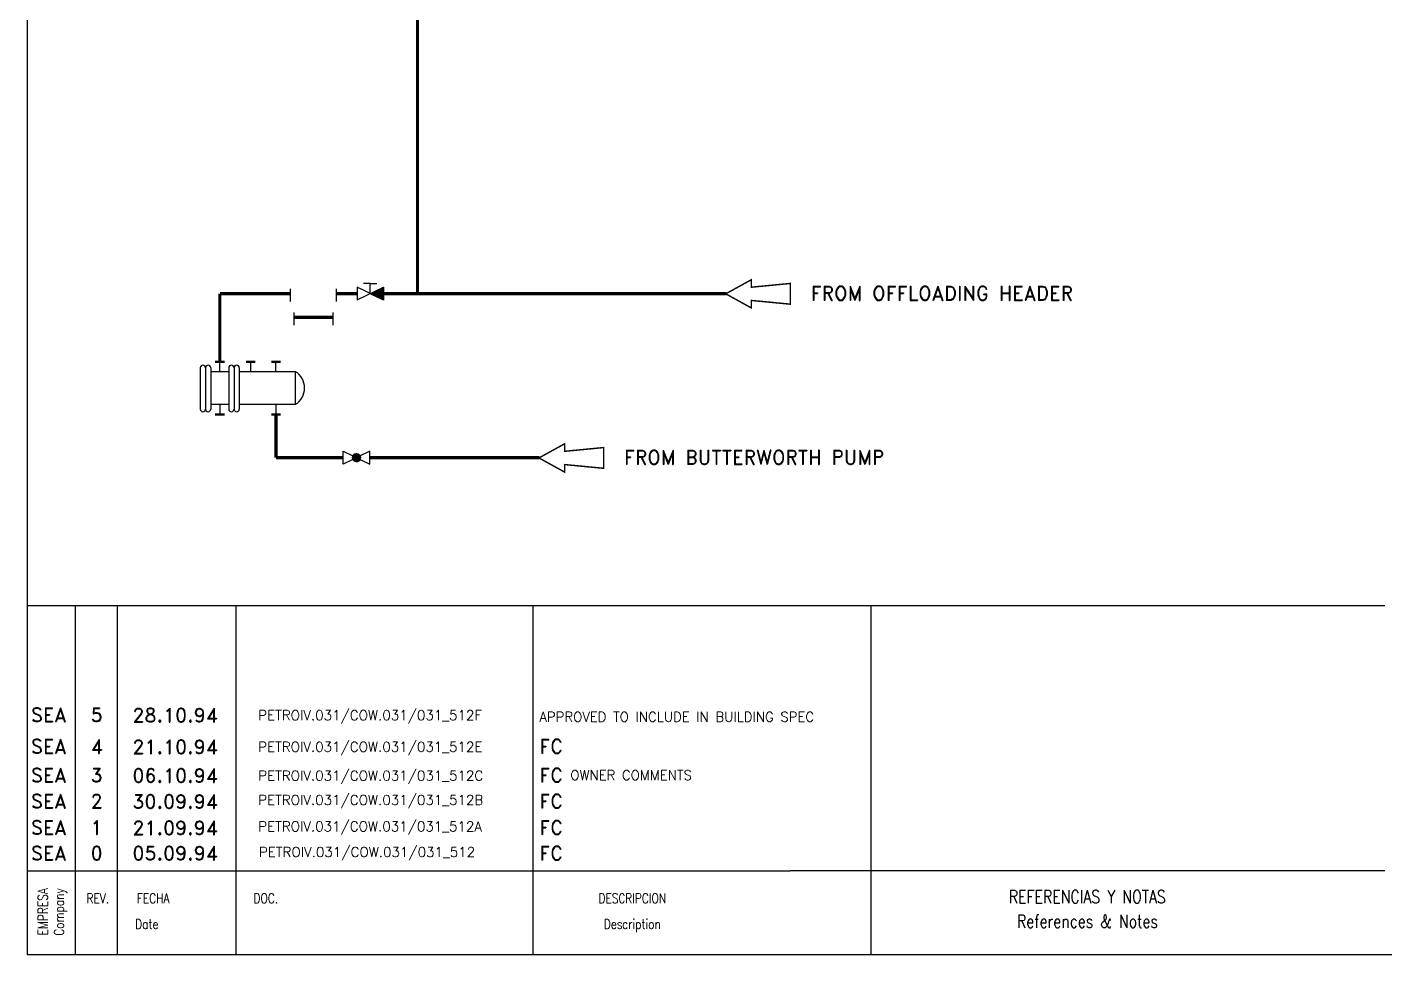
# Model space of a CAD drawing. Extents: x -22909.9 to -22897.8, y -4.7 to 4.1.
# Drawn here: x -22909.89 to -22903.48, y -4.71 to -0.33 of the extents above; entities that cross this region are included whole.
import ezdxf
from ezdxf.enums import TextEntityAlignment as Align

# ---------------------------------------------------------------- set-up
doc = ezdxf.new("R2010")
doc.units = 0
doc.header["$LTSCALE"] = 0.5
doc.header["$MEASUREMENT"] = 0
doc.layers.get('0').update_dxf_attribs({"linetype": 'CONTINUOUS'})
doc.layers.add('COW', color=2, linetype='CONTINUOUS')
doc.layers.add('FORMATO', color=7, linetype='CONTINUOUS')
doc.styles.add('ROMAND', font='romand', dxfattribs={"height": 0.0339})
doc.styles.add('SIMPLEX', font='SIMPLEX.SHX')

# ---------------------------------------------------------------- blocks, each defined once
blk = doc.blocks.new('*X28')
at = {"color": 0}
for p, q in [((-22906.3568, 2.1401), (-22906.3566, 2.1403)), ((-22906.3568, 2.1403), (-22906.3568, 2.1403)), ((-22906.3567, 2.14), (-22906.3564, 2.1403)), ((-22906.3566, 2.1398), (-22906.3561, 2.1403)), ((-22906.3566, 2.1399), (-22906.3562, 2.1403)), ((-22906.3565, 2.1395), (-22906.3557, 2.1403)), ((-22906.3565, 2.1397), (-22906.3559, 2.1403)), ((-22906.3564, 2.1394), (-22906.3555, 2.1403)), ((-22906.3563, 2.1392), (-22906.3552, 2.1403)), ((-22906.3563, 2.1393), (-22906.3553, 2.1403)), ((-22906.3562, 2.139), (-22906.3548, 2.1403)), ((-22906.3562, 2.1391), (-22906.355, 2.1403)), ((-22906.3561, 2.1387), (-22906.3545, 2.1403)), ((-22906.3561, 2.1388), (-22906.3546, 2.1403)), ((-22906.356, 2.1386), (-22906.3543, 2.1403)), ((-22906.3559, 2.1384), (-22906.3539, 2.1403)), ((-22906.3559, 2.1385), (-22906.3541, 2.1403)), ((-22906.3558, 2.1381), (-22906.3536, 2.1403)), ((-22906.3558, 2.1382), (-22906.3538, 2.1403)), ((-22906.3557, 2.1379), (-22906.3532, 2.1403)), ((-22906.3557, 2.138), (-22906.3534, 2.1403)), ((-22906.3556, 2.1378), (-22906.353, 2.1403)), ((-22906.3555, 2.1375), (-22906.3527, 2.1403)), ((-22906.3555, 2.1376), (-22906.3529, 2.1403)), ((-22906.3554, 2.1373), (-22906.3523, 2.1403)), ((-22906.3554, 2.1374), (-22906.3525, 2.1403)), ((-22906.3553, 2.137), (-22906.352, 2.1403)), ((-22906.3553, 2.1372), (-22906.3522, 2.1403)), ((-22906.3552, 2.1369), (-22906.3518, 2.1403)), ((-22906.3551, 2.1367), (-22906.3515, 2.1403)), ((-22906.3551, 2.1368), (-22906.3516, 2.1403)), ((-22906.355, 2.1364), (-22906.3511, 2.1403)), ((-22906.355, 2.1366), (-22906.3513, 2.1403)), ((-22906.3549, 2.1362), (-22906.3508, 2.1403)), ((-22906.3549, 2.1363), (-22906.3509, 2.1403)), ((-22906.3548, 2.1361), (-22906.3506, 2.1403)), ((-22906.3547, 2.1359), (-22906.3502, 2.1403)), ((-22906.3547, 2.136), (-22906.3504, 2.1403)), ((-22906.3546, 2.1356), (-22906.3499, 2.1403)), ((-22906.3546, 2.1357), (-22906.35, 2.1403)), ((-22906.3545, 2.1355), (-22906.3497, 2.1403)), ((-22906.3544, 2.1353), (-22906.3493, 2.1403)), ((-22906.3544, 2.1354), (-22906.3495, 2.1403)), ((-22906.3543, 2.135), (-22906.349, 2.1403)), ((-22906.3543, 2.1351), (-22906.3492, 2.1403)), ((-22906.3542, 2.1348), (-22906.3486, 2.1403)), ((-22906.3542, 2.1349), (-22906.3488, 2.1403)), ((-22906.3541, 2.1347), (-22906.3485, 2.1403)), ((-22906.354, 2.1344), (-22906.3481, 2.1403)), ((-22906.354, 2.1345), (-22906.3483, 2.1403)), ((-22906.3539, 2.1342), (-22906.3477, 2.1403)), ((-22906.3539, 2.1343), (-22906.3479, 2.1403)), ((-22906.3538, 2.1339), (-22906.3474, 2.1403)), ((-22906.3538, 2.1341), (-22906.3476, 2.1403)), ((-22906.3537, 2.1338), (-22906.3472, 2.1403)), ((-22906.3536, 2.1336), (-22906.3469, 2.1403)), ((-22906.3536, 2.1337), (-22906.347, 2.1403)), ((-22906.3535, 2.1333), (-22906.3465, 2.1403)), ((-22906.3535, 2.1335), (-22906.3467, 2.1403)), ((-22906.3534, 2.1331), (-22906.3462, 2.1403)), ((-22906.3534, 2.1332), (-22906.3463, 2.1403)), ((-22906.3533, 2.133), (-22906.346, 2.1403)), ((-22906.3532, 2.1328), (-22906.3456, 2.1403)), ((-22906.3532, 2.1329), (-22906.3458, 2.1403)), ((-22906.3531, 2.1325), (-22906.3453, 2.1403)), ((-22906.3531, 2.1326), (-22906.3454, 2.1403)), ((-22906.353, 2.1323), (-22906.3449, 2.1403)), ((-22906.353, 2.1324), (-22906.3451, 2.1403)), ((-22906.3529, 2.1322), (-22906.3447, 2.1403)), ((-22906.3528, 2.1319), (-22906.3444, 2.1403)), ((-22906.3528, 2.132), (-22906.3446, 2.1403)), ((-22906.3527, 2.1317), (-22906.344, 2.1403)), ((-22906.3527, 2.1318), (-22906.3442, 2.1403)), ((-22906.3526, 2.1316), (-22906.3439, 2.1403)), ((-22906.3525, 2.1313), (-22906.3435, 2.1403)), ((-22906.3525, 2.1314), (-22906.3437, 2.1403)), ((-22906.3524, 2.1311), (-22906.3431, 2.1403)), ((-22906.3524, 2.1312), (-22906.3433, 2.1403)), ((-22906.3523, 2.1308), (-22906.3428, 2.1403)), ((-22906.3523, 2.131), (-22906.343, 2.1403)), ((-22906.3522, 2.1307), (-22906.3426, 2.1403)), ((-22906.3521, 2.1305), (-22906.3423, 2.1403)), ((-22906.3521, 2.1306), (-22906.3424, 2.1403)), ((-22906.352, 2.1302), (-22906.3419, 2.1403)), ((-22906.352, 2.1304), (-22906.3421, 2.1403)), ((-22906.3519, 2.13), (-22906.3416, 2.1403)), ((-22906.3519, 2.1301), (-22906.3417, 2.1403)), ((-22906.3518, 2.1299), (-22906.3414, 2.1403)), ((-22906.3517, 2.1297), (-22906.341, 2.1403)), ((-22906.3517, 2.1298), (-22906.3412, 2.1403)), ((-22906.3516, 2.1294), (-22906.3407, 2.1403)), ((-22906.3516, 2.1295), (-22906.3409, 2.1403)), ((-22906.3515, 2.1292), (-22906.3403, 2.1403)), ((-22906.3515, 2.1293), (-22906.3405, 2.1403)), ((-22906.3514, 2.1291), (-22906.3401, 2.1403)), ((-22906.3513, 2.1288), (-22906.3398, 2.1403)), ((-22906.3513, 2.1289), (-22906.34, 2.1403)), ((-22906.3512, 2.1286), (-22906.3394, 2.1403)), ((-22906.3512, 2.1287), (-22906.3396, 2.1403)), ((-22906.3511, 2.1283), (-22906.3391, 2.1403)), ((-22906.3511, 2.1285), (-22906.3393, 2.1403)), ((-22906.351, 2.1282), (-22906.3389, 2.1403)), ((-22906.3509, 2.128), (-22906.3386, 2.1403)), ((-22906.3509, 2.1281), (-22906.3387, 2.1403)), ((-22906.3508, 2.1277), (-22906.3382, 2.1403)), ((-22906.3508, 2.1279), (-22906.3384, 2.1403)), ((-22906.3507, 2.1276), (-22906.338, 2.1403)), ((-22906.3506, 2.1274), (-22906.3377, 2.1403)), ((-22906.3506, 2.1275), (-22906.3378, 2.1403)), ((-22906.3505, 2.1271), (-22906.3373, 2.1403)), ((-22906.3505, 2.1273), (-22906.3375, 2.1403)), ((-22906.3504, 2.1269), (-22906.337, 2.1403)), ((-22906.3504, 2.127), (-22906.3371, 2.1403)), ((-22906.3503, 2.1268), (-22906.3368, 2.1403)), ((-22906.3502, 2.1266), (-22906.3364, 2.1403)), ((-22906.3502, 2.1267), (-22906.3366, 2.1403)), ((-22906.3501, 2.1263), (-22906.3361, 2.1403)), ((-22906.3501, 2.1264), (-22906.3363, 2.1403)), ((-22906.35, 2.1261), (-22906.3357, 2.1403)), ((-22906.35, 2.1262), (-22906.3359, 2.1403)), ((-22906.3499, 2.126), (-22906.3355, 2.1403)), ((-22906.3498, 2.1257), (-22906.3352, 2.1403)), ((-22906.3498, 2.1258), (-22906.3354, 2.1403)), ((-22906.3497, 2.1255), (-22906.3348, 2.1403)), ((-22906.3497, 2.1256), (-22906.335, 2.1403)), ((-22906.3496, 2.1252), (-22906.3345, 2.1403)), ((-22906.3496, 2.1254), (-22906.3347, 2.1403)), ((-22906.3495, 2.1251), (-22906.3343, 2.1403)), ((-22906.3494, 2.1249), (-22906.334, 2.1403)), ((-22906.3494, 2.125), (-22906.3341, 2.1403)), ((-22906.3493, 2.1246), (-22906.3336, 2.1403)), ((-22906.3493, 2.1248), (-22906.3338, 2.1403)), ((-22906.3492, 2.1244), (-22906.3332, 2.1403)), ((-22906.3492, 2.1245), (-22906.3334, 2.1403)), ((-22906.3491, 2.1243), (-22906.3331, 2.1403)), ((-22906.349, 2.124), (-22906.3327, 2.1403)), ((-22906.349, 2.1242), (-22906.3329, 2.1403)), ((-22906.3489, 2.1238), (-22906.3324, 2.1403)), ((-22906.3489, 2.1239), (-22906.3325, 2.1403)), ((-22906.3488, 2.1236), (-22906.332, 2.1403)), ((-22906.3488, 2.1237), (-22906.3322, 2.1403)), ((-22906.3487, 2.1235), (-22906.3318, 2.1403)), ((-22906.3486, 2.1232), (-22906.3315, 2.1403)), ((-22906.3486, 2.1233), (-22906.3317, 2.1403)), ((-22906.3485, 2.123), (-22906.3311, 2.1403)), ((-22906.3485, 2.1231), (-22906.3313, 2.1403)), ((-22906.3484, 2.1229), (-22906.331, 2.1403)), ((-22906.3483, 2.1226), (-22906.3306, 2.1403)), ((-22906.3483, 2.1227), (-22906.3308, 2.1403)), ((-22906.3482, 2.1224), (-22906.3302, 2.1403)), ((-22906.3482, 2.1225), (-22906.3304, 2.1403)), ((-22906.3481, 2.1221), (-22906.3299, 2.1403)), ((-22906.3481, 2.1223), (-22906.3301, 2.1403)), ((-22906.348, 2.122), (-22906.3297, 2.1403)), ((-22906.3479, 2.1218), (-22906.3294, 2.1403)), ((-22906.3479, 2.1219), (-22906.3295, 2.1403)), ((-22906.3478, 2.1215), (-22906.329, 2.1403)), ((-22906.3478, 2.1217), (-22906.3292, 2.1403)), ((-22906.3477, 2.1213), (-22906.3287, 2.1403)), ((-22906.3477, 2.1214), (-22906.3288, 2.1403)), ((-22906.3476, 2.1212), (-22906.3285, 2.1403)), ((-22906.3475, 2.1209), (-22906.3281, 2.1403)), ((-22906.3475, 2.1211), (-22906.3283, 2.1403)), ((-22906.3474, 2.1207), (-22906.3278, 2.1403)), ((-22906.3474, 2.1208), (-22906.3279, 2.1403)), ((-22906.3473, 2.1205), (-22906.3274, 2.1403)), ((-22906.3473, 2.1206), (-22906.3276, 2.1403)), ((-22906.3472, 2.1204), (-22906.3272, 2.1403)), ((-22906.3471, 2.1201), (-22906.3269, 2.1403)), ((-22906.3471, 2.1202), (-22906.3271, 2.1403)), ((-22906.347, 2.1199), (-22906.3265, 2.1403)), ((-22906.347, 2.12), (-22906.3267, 2.1403)), ((-22906.3469, 2.1196), (-22906.3262, 2.1403)), ((-22906.3469, 2.1198), (-22906.3264, 2.1403)), ((-22906.3468, 2.1195), (-22906.326, 2.1403)), ((-22906.3467, 2.1193), (-22906.3256, 2.1403)), ((-22906.3467, 2.1194), (-22906.3258, 2.1403)), ((-22906.3466, 2.119), (-22906.3253, 2.1403)), ((-22906.3466, 2.1192), (-22906.3255, 2.1403)), ((-22906.3465, 2.1189), (-22906.3251, 2.1403)), ((-22906.3464, 2.1187), (-22906.3248, 2.1403)), ((-22906.3464, 2.1188), (-22906.3249, 2.1403)), ((-22906.3463, 2.1184), (-22906.3244, 2.1403)), ((-22906.3463, 2.1186), (-22906.3246, 2.1403)), ((-22906.3462, 2.1182), (-22906.3241, 2.1403)), ((-22906.3462, 2.1183), (-22906.3242, 2.1403)), ((-22906.3461, 2.1181), (-22906.3239, 2.1403)), ((-22906.346, 2.1178), (-22906.3235, 2.1403)), ((-22906.346, 2.118), (-22906.3237, 2.1403)), ((-22906.3459, 2.1176), (-22906.3232, 2.1403)), ((-22906.3459, 2.1177), (-22906.3233, 2.1403)), ((-22906.3458, 2.1174), (-22906.3228, 2.1403)), ((-22906.3458, 2.1175), (-22906.323, 2.1403)), ((-22906.3457, 2.1173), (-22906.3226, 2.1403)), ((-22906.3456, 2.117), (-22906.3223, 2.1403)), ((-22906.3456, 2.1171), (-22906.3225, 2.1403)), ((-22906.3455, 2.1168), (-22906.3219, 2.1403)), ((-22906.3455, 2.1169), (-22906.3221, 2.1403)), ((-22906.3454, 2.1165), (-22906.3216, 2.1403)), ((-22906.3454, 2.1167), (-22906.3218, 2.1403)), ((-22906.3453, 2.1164), (-22906.3214, 2.1403)), ((-22906.3452, 2.1162), (-22906.3211, 2.1403)), ((-22906.3452, 2.1163), (-22906.3212, 2.1403)), ((-22906.3451, 2.1159), (-22906.3207, 2.1403)), ((-22906.3451, 2.1161), (-22906.3209, 2.1403)), ((-22906.345, 2.1157), (-22906.3203, 2.1403)), ((-22906.345, 2.1158), (-22906.3205, 2.1403)), ((-22906.3449, 2.1156), (-22906.3202, 2.1403)), ((-22906.3448, 2.1153), (-22906.3198, 2.1403)), ((-22906.3448, 2.1155), (-22906.32, 2.1403)), ((-22906.3447, 2.1151), (-22906.3195, 2.1403)), ((-22906.3447, 2.1152), (-22906.3196, 2.1403)), ((-22906.3446, 2.115), (-22906.3193, 2.1403)), ((-22906.3445, 2.1147), (-22906.3189, 2.1403)), ((-22906.3445, 2.1149), (-22906.3191, 2.1403)), ((-22906.3444, 2.1145), (-22906.3186, 2.1403)), ((-22906.3444, 2.1146), (-22906.3188, 2.1403)), ((-22906.3443, 2.1143), (-22906.3182, 2.1403)), ((-22906.3443, 2.1144), (-22906.3184, 2.1403)), ((-22906.3442, 2.1142), (-22906.318, 2.1403)), ((-22906.3441, 2.1139), (-22906.3177, 2.1403)), ((-22906.3441, 2.114), (-22906.3179, 2.1403)), ((-22906.344, 2.1137), (-22906.3173, 2.1403)), ((-22906.344, 2.1138), (-22906.3175, 2.1403)), ((-22906.3439, 2.1134), (-22906.317, 2.1403)), ((-22906.3439, 2.1136), (-22906.3172, 2.1403)), ((-22906.3438, 2.1133), (-22906.3168, 2.1403)), ((-22906.3437, 2.1131), (-22906.3165, 2.1403)), ((-22906.3437, 2.1132), (-22906.3166, 2.1403)), ((-22906.3436, 2.1128), (-22906.3161, 2.1403)), ((-22906.3436, 2.113), (-22906.3163, 2.1403)), ((-22906.3435, 2.1126), (-22906.3157, 2.1403)), ((-22906.3435, 2.1127), (-22906.3159, 2.1403)), ((-22906.3434, 2.1125), (-22906.3156, 2.1403)), ((-22906.3433, 2.1122), (-22906.3152, 2.1403)), ((-22906.3433, 2.1124), (-22906.3154, 2.1403)), ((-22906.3432, 2.112), (-22906.3149, 2.1403)), ((-22906.3432, 2.1121), (-22906.315, 2.1403)), ((-22906.3431, 2.1118), (-22906.3145, 2.1403)), ((-22906.3431, 2.1119), (-22906.3147, 2.1403)), ((-22906.343, 2.1116), (-22906.3143, 2.1403)), ((-22906.3429, 2.1114), (-22906.314, 2.1403)), ((-22906.3429, 2.1115), (-22906.3142, 2.1403)), ((-22906.3428, 2.1112), (-22906.3136, 2.1403)), ((-22906.3428, 2.1113), (-22906.3138, 2.1403)), ((-22906.3427, 2.1111), (-22906.3135, 2.1403)), ((-22906.3426, 2.1108), (-22906.3131, 2.1403)), ((-22906.3426, 2.1109), (-22906.3133, 2.1403)), ((-22906.3425, 2.1106), (-22906.3127, 2.1403)), ((-22906.3425, 2.1107), (-22906.3129, 2.1403)), ((-22906.3424, 2.1103), (-22906.3124, 2.1403)), ((-22906.3424, 2.1105), (-22906.3126, 2.1403)), ((-22906.3423, 2.1102), (-22906.3122, 2.1403)), ((-22906.3422, 2.11), (-22906.3119, 2.1403)), ((-22906.3422, 2.1101), (-22906.312, 2.1403)), ((-22906.3421, 2.1097), (-22906.3115, 2.1403)), ((-22906.3421, 2.1099), (-22906.3117, 2.1403)), ((-22906.342, 2.1095), (-22906.3112, 2.1403)), ((-22906.342, 2.1096), (-22906.3113, 2.1403)), ((-22906.3419, 2.1094), (-22906.311, 2.1403)), ((-22906.3418, 2.1091), (-22906.3106, 2.1403)), ((-22906.3418, 2.1093), (-22906.3108, 2.1403)), ((-22906.3417, 2.1089), (-22906.3103, 2.1403)), ((-22906.3417, 2.109), (-22906.3104, 2.1403)), ((-22906.3416, 2.1087), (-22906.3099, 2.1403)), ((-22906.3416, 2.1088), (-22906.3101, 2.1403)), ((-22906.3415, 2.1085), (-22906.3097, 2.1403)), ((-22906.3414, 2.1083), (-22906.3094, 2.1403)), ((-22906.3414, 2.1084), (-22906.3096, 2.1403)), ((-22906.3413, 2.1081), (-22906.309, 2.1403)), ((-22906.3413, 2.1082), (-22906.3092, 2.1403)), ((-22906.3412, 2.1078), (-22906.3087, 2.1403)), ((-22906.3412, 2.108), (-22906.3089, 2.1403)), ((-22906.3411, 2.1077), (-22906.3085, 2.1403)), ((-22906.341, 2.1075), (-22906.3081, 2.1403)), ((-22906.341, 2.1076), (-22906.3083, 2.1403)), ((-22906.3409, 2.1072), (-22906.3078, 2.1403)), ((-22906.3409, 2.1074), (-22906.308, 2.1403)), ((-22906.3408, 2.1071), (-22906.3076, 2.1403)), ((-22906.3407, 2.1069), (-22906.3073, 2.1403)), ((-22906.3407, 2.107), (-22906.3074, 2.1403)), ((-22906.3406, 2.1066), (-22906.3069, 2.1403)), ((-22906.3406, 2.1068), (-22906.3071, 2.1403)), ((-22906.3405, 2.1064), (-22906.3066, 2.1403)), ((-22906.3405, 2.1065), (-22906.3067, 2.1403)), ((-22906.3404, 2.1063), (-22906.3064, 2.1403)), ((-22906.3403, 2.106), (-22906.306, 2.1403)), ((-22906.3403, 2.1062), (-22906.3062, 2.1403)), ((-22906.3402, 2.1058), (-22906.3057, 2.1403)), ((-22906.3402, 2.1059), (-22906.3058, 2.1403)), ((-22906.3401, 2.1056), (-22906.3053, 2.1403)), ((-22906.3401, 2.1057), (-22906.3055, 2.1403)), ((-22906.34, 2.1055), (-22906.3051, 2.1403)), ((-22906.3399, 2.1052), (-22906.3048, 2.1403)), ((-22906.3399, 2.1053), (-22906.305, 2.1403)), ((-22906.3398, 2.105), (-22906.3044, 2.1403)), ((-22906.3398, 2.1051), (-22906.3046, 2.1403)), ((-22906.3397, 2.1047), (-22906.3041, 2.1403)), ((-22906.3397, 2.1049), (-22906.3043, 2.1403)), ((-22906.3396, 2.1046), (-22906.3039, 2.1403)), ((-22906.3395, 2.1044), (-22906.3036, 2.1403)), ((-22906.3395, 2.1045), (-22906.3037, 2.1403)), ((-22906.3394, 2.1041), (-22906.3032, 2.1403)), ((-22906.3394, 2.1043), (-22906.3034, 2.1403)), ((-22906.3393, 2.1039), (-22906.3028, 2.1403)), ((-22906.3393, 2.104), (-22906.303, 2.1403)), ((-22906.3392, 2.1038), (-22906.3027, 2.1403)), ((-22906.3391, 2.1035), (-22906.3023, 2.1403)), ((-22906.3391, 2.1037), (-22906.3025, 2.1403)), ((-22906.339, 2.1033), (-22906.302, 2.1403)), ((-22906.339, 2.1034), (-22906.3021, 2.1403)), ((-22906.3389, 2.1031), (-22906.3016, 2.1403)), ((-22906.3389, 2.1032), (-22906.3018, 2.1403)), ((-22906.3388, 2.1029), (-22906.3014, 2.1403)), ((-22906.3387, 2.1027), (-22906.3011, 2.1403)), ((-22906.3387, 2.1028), (-22906.3013, 2.1403)), ((-22906.3386, 2.1025), (-22906.3007, 2.1403)), ((-22906.3386, 2.1026), (-22906.3009, 2.1403)), ((-22906.3385, 2.1024), (-22906.3005, 2.1403)), ((-22906.3384, 2.1021), (-22906.3002, 2.1403)), ((-22906.3384, 2.1022), (-22906.3004, 2.1403)), ((-22906.3383, 2.1019), (-22906.2998, 2.1403)), ((-22906.3383, 2.102), (-22906.3, 2.1403)), ((-22906.3382, 2.1016), (-22906.2995, 2.1403)), ((-22906.3382, 2.1018), (-22906.2997, 2.1403)), ((-22906.3381, 2.1015), (-22906.2993, 2.1403)), ((-22906.338, 2.1013), (-22906.299, 2.1403)), ((-22906.338, 2.1014), (-22906.2991, 2.1403)), ((-22906.3379, 2.101), (-22906.2986, 2.1403)), ((-22906.3379, 2.1012), (-22906.2988, 2.1403)), ((-22906.3378, 2.1008), (-22906.2982, 2.1403)), ((-22906.3378, 2.1009), (-22906.2984, 2.1403)), ((-22906.3377, 2.1007), (-22906.2981, 2.1403)), ((-22906.3376, 2.1004), (-22906.2977, 2.1403)), ((-22906.3376, 2.1006), (-22906.2979, 2.1403)), ((-22906.3375, 2.1002), (-22906.2974, 2.1403)), ((-22906.3375, 2.1003), (-22906.2975, 2.1403)), ((-22906.3374, 2.1), (-22906.297, 2.1403)), ((-22906.3374, 2.1001), (-22906.2972, 2.1403)), ((-22906.3373, 2.0998), (-22906.2968, 2.1403)), ((-22906.3372, 2.0997), (-22906.2967, 2.1403)), ((-22906.3371, 2.0995), (-22906.2968, 2.1398)), ((-22906.3371, 2.0994), (-22906.2969, 2.1395)), ((-22906.337, 2.0993), (-22906.2971, 2.1392)), ((-22906.337, 2.0991), (-22906.2973, 2.1388)), ((-22906.3369, 2.099), (-22906.2974, 2.1385)), ((-22906.3368, 2.0989), (-22906.2976, 2.1381)), ((-22906.3368, 2.0988), (-22906.2978, 2.1378)), ((-22906.3367, 2.0987), (-22906.2979, 2.1374)), ((-22906.3367, 2.0985), (-22906.2981, 2.1371)), ((-22906.3366, 2.0984), (-22906.2983, 2.1368)), ((-22906.3365, 2.0983), (-22906.2984, 2.1364)), ((-22906.3365, 2.0982), (-22906.2986, 2.1361)), ((-22906.3364, 2.0981), (-22906.2988, 2.1357)), ((-22906.3364, 2.0979), (-22906.2989, 2.1354)), ((-22906.3363, 2.0978), (-22906.2991, 2.1351)), ((-22906.3363, 2.0977), (-22906.2992, 2.1347)), ((-22906.3362, 2.0976), (-22906.2994, 2.1344)), ((-22906.3361, 2.0975), (-22906.2996, 2.134)), ((-22906.3361, 2.0973), (-22906.2997, 2.1337)), ((-22906.336, 2.0972), (-22906.2999, 2.1333)), ((-22906.336, 2.0971), (-22906.3001, 2.133)), ((-22906.3359, 2.097), (-22906.3002, 2.1327)), ((-22906.3359, 2.0969), (-22906.3004, 2.1323)), ((-22906.3358, 2.0967), (-22906.3006, 2.132)), ((-22906.3357, 2.0966), (-22906.3007, 2.1316)), ((-22906.3357, 2.0965), (-22906.3009, 2.1313)), ((-22906.3356, 2.0964), (-22906.3011, 2.131)), ((-22906.3356, 2.0963), (-22906.3012, 2.1306)), ((-22906.3355, 2.0962), (-22906.3014, 2.1303)), ((-22906.3355, 2.096), (-22906.3016, 2.1299)), ((-22906.3354, 2.0959), (-22906.3017, 2.1296)), ((-22906.3353, 2.0958), (-22906.3019, 2.1292)), ((-22906.3353, 2.0957), (-22906.3021, 2.1289)), ((-22906.3352, 2.0956), (-22906.3022, 2.1286)), ((-22906.3352, 2.0954), (-22906.3024, 2.1282)), ((-22906.3351, 2.0953), (-22906.3025, 2.1279)), ((-22906.3351, 2.0952), (-22906.3027, 2.1275)), ((-22906.335, 2.0951), (-22906.3029, 2.1272)), ((-22906.3349, 2.095), (-22906.303, 2.1269)), ((-22906.3349, 2.0948), (-22906.3032, 2.1265)), ((-22906.3348, 2.0947), (-22906.3034, 2.1262)), ((-22906.3348, 2.0946), (-22906.3035, 2.1258)), ((-22906.3347, 2.0945), (-22906.3037, 2.1255)), ((-22906.3346, 2.0944), (-22906.3039, 2.1251)), ((-22906.3346, 2.0942), (-22906.304, 2.1248)), ((-22906.3345, 2.0941), (-22906.3042, 2.1245)), ((-22906.3345, 2.094), (-22906.3044, 2.1241)), ((-22906.3344, 2.0939), (-22906.3045, 2.1238)), ((-22906.3344, 2.0938), (-22906.3047, 2.1234)), ((-22906.3343, 2.0936), (-22906.3049, 2.1231)), ((-22906.3342, 2.0935), (-22906.305, 2.1228)), ((-22906.3342, 2.0934), (-22906.3052, 2.1224)), ((-22906.3341, 2.0933), (-22906.3054, 2.1221)), ((-22906.3341, 2.0932), (-22906.3055, 2.1217)), ((-22906.334, 2.0931), (-22906.3057, 2.1214)), ((-22906.334, 2.0929), (-22906.3058, 2.121)), ((-22906.3339, 2.0928), (-22906.306, 2.1207)), ((-22906.3338, 2.0927), (-22906.3062, 2.1204)), ((-22906.3338, 2.0926), (-22906.3063, 2.12)), ((-22906.3337, 2.0925), (-22906.3065, 2.1197)), ((-22906.3337, 2.0923), (-22906.3067, 2.1193)), ((-22906.3336, 2.0922), (-22906.3068, 2.119)), ((-22906.3336, 2.0921), (-22906.307, 2.1187)), ((-22906.3335, 2.092), (-22906.3072, 2.1183)), ((-22906.3334, 2.0919), (-22906.3073, 2.118)), ((-22906.3334, 2.0917), (-22906.3075, 2.1176)), ((-22906.3333, 2.0916), (-22906.3077, 2.1173)), ((-22906.3333, 2.0915), (-22906.3078, 2.1169)), ((-22906.3332, 2.0914), (-22906.308, 2.1166)), ((-22906.3332, 2.0913), (-22906.3082, 2.1163)), ((-22906.3331, 2.0911), (-22906.3083, 2.1159)), ((-22906.333, 2.091), (-22906.3085, 2.1156)), ((-22906.333, 2.0909), (-22906.3087, 2.1152)), ((-22906.3329, 2.0908), (-22906.3088, 2.1149)), ((-22906.3329, 2.0907), (-22906.309, 2.1145)), ((-22906.3328, 2.0905), (-22906.3091, 2.1142)), ((-22906.3327, 2.0904), (-22906.3093, 2.1139)), ((-22906.3327, 2.0903), (-22906.3095, 2.1135)), ((-22906.3326, 2.0902), (-22906.3096, 2.1132)), ((-22906.3326, 2.0901), (-22906.3098, 2.1128)), ((-22906.3325, 2.09), (-22906.31, 2.1125)), ((-22906.3325, 2.0898), (-22906.3101, 2.1122)), ((-22906.3324, 2.0897), (-22906.3103, 2.1118)), ((-22906.3323, 2.0896), (-22906.3105, 2.1115)), ((-22906.3323, 2.0895), (-22906.3106, 2.1111)), ((-22906.3322, 2.0894), (-22906.3108, 2.1108)), ((-22906.3322, 2.0892), (-22906.311, 2.1104)), ((-22906.3321, 2.0891), (-22906.3111, 2.1101)), ((-22906.3321, 2.089), (-22906.3113, 2.1098)), ((-22906.332, 2.0889), (-22906.3115, 2.1094)), ((-22906.3319, 2.0888), (-22906.3116, 2.1091)), ((-22906.3319, 2.0886), (-22906.3118, 2.1087)), ((-22906.3318, 2.0885), (-22906.312, 2.1084)), ((-22906.3318, 2.0884), (-22906.3121, 2.1081)), ((-22906.3317, 2.0883), (-22906.3123, 2.1077)), ((-22906.3317, 2.0882), (-22906.3124, 2.1074)), ((-22906.3316, 2.088), (-22906.3126, 2.107)), ((-22906.3315, 2.0879), (-22906.3128, 2.1067)), ((-22906.3315, 2.0878), (-22906.3129, 2.1063)), ((-22906.3314, 2.0877), (-22906.3131, 2.106)), ((-22906.3314, 2.0876), (-22906.3133, 2.1057)), ((-22906.3313, 2.0874), (-22906.3134, 2.1053)), ((-22906.3313, 2.0873), (-22906.3136, 2.105)), ((-22906.3312, 2.0872), (-22906.3138, 2.1046)), ((-22906.3311, 2.0871), (-22906.3139, 2.1043)), ((-22906.3311, 2.087), (-22906.3141, 2.104)), ((-22906.331, 2.0869), (-22906.3143, 2.1036)), ((-22906.331, 2.0867), (-22906.3144, 2.1033)), ((-22906.3309, 2.0866), (-22906.3146, 2.1029)), ((-22906.3308, 2.0865), (-22906.3148, 2.1026)), ((-22906.3308, 2.0864), (-22906.3149, 2.1022)), ((-22906.3307, 2.0863), (-22906.3151, 2.1019)), ((-22906.3307, 2.0861), (-22906.3153, 2.1016)), ((-22906.3306, 2.086), (-22906.3154, 2.1012)), ((-22906.3306, 2.0859), (-22906.3156, 2.1009)), ((-22906.3305, 2.0858), (-22906.3157, 2.1005)), ((-22906.3304, 2.0857), (-22906.3159, 2.1002)), ((-22906.3304, 2.0855), (-22906.3161, 2.0999)), ((-22906.3303, 2.0854), (-22906.3162, 2.0995)), ((-22906.3303, 2.0853), (-22906.3164, 2.0992)), ((-22906.3302, 2.0852), (-22906.3166, 2.0988)), ((-22906.3302, 2.0851), (-22906.3167, 2.0985)), ((-22906.3301, 2.0849), (-22906.3169, 2.0981)), ((-22906.33, 2.0848), (-22906.3171, 2.0978)), ((-22906.33, 2.0847), (-22906.3172, 2.0975)), ((-22906.3299, 2.0846), (-22906.3174, 2.0971)), ((-22906.3299, 2.0845), (-22906.3176, 2.0968)), ((-22906.3298, 2.0843), (-22906.3177, 2.0964)), ((-22906.3298, 2.0842), (-22906.3179, 2.0961)), ((-22906.3297, 2.0841), (-22906.3181, 2.0957)), ((-22906.3296, 2.084), (-22906.3182, 2.0954)), ((-22906.3296, 2.0839), (-22906.3184, 2.0951)), ((-22906.3295, 2.0838), (-22906.3186, 2.0947)), ((-22906.3295, 2.0836), (-22906.3187, 2.0944)), ((-22906.3294, 2.0835), (-22906.3189, 2.094)), ((-22906.3294, 2.0834), (-22906.319, 2.0937)), ((-22906.3293, 2.0833), (-22906.3192, 2.0934)), ((-22906.3292, 2.0832), (-22906.3194, 2.093)), ((-22906.3292, 2.083), (-22906.3195, 2.0927)), ((-22906.3291, 2.0829), (-22906.3197, 2.0923)), ((-22906.3291, 2.0828), (-22906.3199, 2.092)), ((-22906.329, 2.0827), (-22906.32, 2.0916)), ((-22906.3289, 2.0826), (-22906.3202, 2.0913)), ((-22906.3289, 2.0824), (-22906.3204, 2.091)), ((-22906.3288, 2.0823), (-22906.3205, 2.0906)), ((-22906.3288, 2.0822), (-22906.3207, 2.0903)), ((-22906.3287, 2.0821), (-22906.3209, 2.0899)), ((-22906.3287, 2.082), (-22906.321, 2.0896)), ((-22906.3286, 2.0818), (-22906.3212, 2.0893)), ((-22906.3285, 2.0817), (-22906.3214, 2.0889)), ((-22906.3285, 2.0816), (-22906.3215, 2.0886)), ((-22906.3284, 2.0815), (-22906.3217, 2.0882)), ((-22906.3284, 2.0814), (-22906.3219, 2.0879)), ((-22906.3283, 2.0812), (-22906.322, 2.0875)), ((-22906.3283, 2.0811), (-22906.3222, 2.0872)), ((-22906.3282, 2.081), (-22906.3223, 2.0869)), ((-22906.3281, 2.0809), (-22906.3225, 2.0865)), ((-22906.3281, 2.0808), (-22906.3227, 2.0862)), ((-22906.328, 2.0807), (-22906.3228, 2.0858)), ((-22906.328, 2.0805), (-22906.323, 2.0855)), ((-22906.3279, 2.0804), (-22906.3232, 2.0852)), ((-22906.3279, 2.0803), (-22906.3233, 2.0848)), ((-22906.3278, 2.0802), (-22906.3235, 2.0845)), ((-22906.3277, 2.0801), (-22906.3237, 2.0841)), ((-22906.3277, 2.0799), (-22906.3238, 2.0838)), ((-22906.3276, 2.0798), (-22906.324, 2.0834)), ((-22906.3276, 2.0797), (-22906.3242, 2.0831)), ((-22906.3275, 2.0796), (-22906.3243, 2.0828)), ((-22906.3275, 2.0795), (-22906.3245, 2.0824)), ((-22906.3274, 2.0793), (-22906.3247, 2.0821)), ((-22906.3273, 2.0792), (-22906.3248, 2.0817)), ((-22906.3273, 2.0791), (-22906.325, 2.0814)), ((-22906.3272, 2.079), (-22906.3252, 2.0811)), ((-22906.3272, 2.0789), (-22906.3253, 2.0807)), ((-22906.3271, 2.0787), (-22906.3255, 2.0804)), ((-22906.3271, 2.0786), (-22906.3256, 2.08)), ((-22906.327, 2.0785), (-22906.3258, 2.0797)), ((-22906.3269, 2.0784), (-22906.326, 2.0793)), ((-22906.3269, 2.0783), (-22906.3261, 2.079)), ((-22906.3268, 2.0781), (-22906.3263, 2.0787)), ((-22906.3268, 2.078), (-22906.3265, 2.0783))]:
    blk.add_line(p, q, dxfattribs=at)
blk = doc.blocks.new('HEATER')
for p, q in [((3.558617, 6.455631), (5.708442, 6.455631)), ((10.844136, 6.455631), (12.993962, 6.455631)), ((16.815874, 6.455631), (18.965699, 6.455631)), ((0, 4.872876), (0, -4.872876)), ((1.241852, 4.872876), (1.241852, -4.872876)), ((1.241852, 4.872876), (1.241852, -4.872876)), ((2.483704, 4.872876), (2.483704, -4.872876)), ((2.483704, 4.041133), (6.73585, 4.041133)), ((3.558617, 6.241044), (5.708442, 6.241044)), ((4.63353, 4.092669), (4.63353, 6.241044)), ((6.73585, 4.872877), (6.73585, -4.872876)), ((7.977702, 4.872877), (7.977702, -4.872876)), ((7.977702, 4.872877), (7.977702, -4.872876)), ((9.219555, 4.872877), (9.219555, -4.872876)), ((9.219555, 4.041133), (22.468186, 4.041133)), ((10.844136, 6.241044), (12.993962, 6.241044)), ((11.919049, 4.092669), (11.919049, 6.241044)), ((16.815874, 6.241044), (18.965699, 6.241044)), ((17.890786, 4.092669), (17.890786, 6.241044)), ((22.468186, 4.041133), (22.468186, -3.802424)), ((6.73585, -3.802424), (2.483704, -3.802424)), ((3.558617, -6.002335), (5.708442, -6.002335)), ((3.558617, -6.216922), (5.708442, -6.216922)), ((4.63353, -3.853959), (4.63353, -6.002335)), ((22.468186, -3.802424), (9.219555, -3.802424)), ((16.815874, -6.002335), (18.965699, -6.002335)), ((16.815874, -6.216922), (18.965699, -6.216922)), ((17.890786, -3.853959), (17.890786, -6.002335))]:
    blk.add_line(p, q)
for centre, radius, start, end in [((0.620926, 4.872876), 0.620926, 0, 180), ((1.862778, 4.872876), 0.620926, 0, 180), ((7.356776, 4.872877), 0.620926, 0, 180), ((8.598628, 4.872877), 0.620926, 0, 180), ((20.013979, 0.119355), 4.62639, 302.037895, 57.962105), ((0.620926, -4.872876), 0.620926, 180, 0), ((1.862778, -4.872876), 0.620926, 180, 0), ((7.356776, -4.872876), 0.620926, 180, 0), ((8.598628, -4.872876), 0.620926, 180, 0)]:
    blk.add_arc(centre, radius, start, end)
blk = doc.blocks.new('*X6')
at = {"color": 0}
for p, q in [((2.61, 8.548), (2.686, 8.624)), ((2.61, 8.55), (2.684, 8.624)), ((2.61, 8.551), (2.682, 8.624)), ((2.61, 8.553), (2.681, 8.624)), ((2.61, 8.555), (2.679, 8.624)), ((2.61, 8.556), (2.677, 8.624)), ((2.61, 8.558), (2.676, 8.624)), ((2.61, 8.56), (2.674, 8.624)), ((2.61, 8.562), (2.672, 8.624)), ((2.61, 8.564), (2.67, 8.624)), ((2.61, 8.566), (2.668, 8.624)), ((2.61, 8.547), (2.687, 8.623)), ((2.61, 8.568), (2.666, 8.623)), ((2.611, 8.544), (2.69, 8.623)), ((2.611, 8.545), (2.689, 8.623)), ((2.611, 8.57), (2.664, 8.623)), ((2.611, 8.572), (2.662, 8.623)), ((2.611, 8.542), (2.692, 8.622)), ((2.612, 8.539), (2.694, 8.622)), ((2.612, 8.541), (2.693, 8.622)), ((2.612, 8.574), (2.659, 8.622)), ((2.612, 8.577), (2.657, 8.621)), ((2.613, 8.537), (2.697, 8.621)), ((2.613, 8.538), (2.696, 8.621)), ((2.613, 8.579), (2.654, 8.621)), ((2.613, 8.535), (2.698, 8.62)), ((2.614, 8.534), (2.7, 8.62)), ((2.614, 8.582), (2.652, 8.62)), ((2.614, 8.533), (2.701, 8.619)), ((2.615, 8.532), (2.702, 8.619)), ((2.615, 8.53), (2.703, 8.618)), ((2.615, 8.585), (2.649, 8.618)), ((2.616, 8.529), (2.705, 8.618)), ((2.617, 8.527), (2.707, 8.617)), ((2.617, 8.528), (2.706, 8.617)), ((2.617, 8.589), (2.645, 8.617)), ((2.618, 8.526), (2.708, 8.616)), ((2.618, 8.525), (2.709, 8.615)), ((2.619, 8.523), (2.71, 8.615)), ((2.619, 8.593), (2.641, 8.614)), ((2.62, 8.522), (2.711, 8.614)), ((2.62, 8.521), (2.712, 8.613)), ((2.621, 8.52), (2.714, 8.613)), ((2.622, 8.519), (2.715, 8.612)), ((2.623, 8.518), (2.716, 8.611)), ((2.623, 8.517), (2.717, 8.61)), ((2.624, 8.516), (2.718, 8.61)), ((2.624, 8.599), (2.635, 8.61)), ((2.625, 8.515), (2.719, 8.609)), ((2.626, 8.514), (2.72, 8.608)), ((2.627, 8.513), (2.72, 8.607)), ((2.627, 8.512), (2.721, 8.606)), ((2.628, 8.511), (2.722, 8.605)), ((2.629, 8.511), (2.723, 8.605)), ((2.63, 8.51), (2.724, 8.604)), ((2.631, 8.509), (2.725, 8.603)), ((2.632, 8.508), (2.726, 8.602)), ((2.633, 8.507), (2.727, 8.601)), ((2.634, 8.506), (2.727, 8.6)), ((2.635, 8.506), (2.728, 8.599)), ((2.636, 8.505), (2.729, 8.598)), ((2.637, 8.504), (2.73, 8.597)), ((2.638, 8.503), (2.73, 8.596)), ((2.639, 8.503), (2.731, 8.595)), ((2.64, 8.502), (2.732, 8.594)), ((2.641, 8.501), (2.733, 8.593)), ((2.642, 8.501), (2.733, 8.592)), ((2.643, 8.5), (2.734, 8.59)), ((2.644, 8.499), (2.734, 8.589)), ((2.646, 8.499), (2.735, 8.588)), ((2.647, 8.498), (2.736, 8.587)), ((2.648, 8.498), (2.736, 8.586)), ((2.649, 8.497), (2.737, 8.585)), ((2.65, 8.496), (2.737, 8.583)), ((2.652, 8.496), (2.738, 8.582)), ((2.653, 8.495), (2.738, 8.581)), ((2.654, 8.495), (2.739, 8.579)), ((2.656, 8.495), (2.739, 8.578)), ((2.657, 8.494), (2.74, 8.577)), ((2.658, 8.494), (2.74, 8.575)), ((2.66, 8.493), (2.74, 8.574)), ((2.661, 8.493), (2.741, 8.573)), ((2.663, 8.493), (2.741, 8.571)), ((2.664, 8.492), (2.741, 8.57)), ((2.666, 8.492), (2.742, 8.568)), ((2.667, 8.492), (2.742, 8.567)), ((2.669, 8.492), (2.742, 8.565)), ((2.67, 8.492), (2.742, 8.563)), ((2.672, 8.491), (2.742, 8.562)), ((2.674, 8.491), (2.742, 8.56)), ((2.675, 8.491), (2.742, 8.558)), ((2.677, 8.491), (2.742, 8.557)), ((2.679, 8.491), (2.742, 8.555)), ((2.681, 8.492), (2.742, 8.553)), ((2.683, 8.492), (2.742, 8.551)), ((2.685, 8.492), (2.742, 8.549)), ((2.687, 8.492), (2.742, 8.547)), ((2.689, 8.493), (2.741, 8.545)), ((2.691, 8.493), (2.741, 8.542)), ((2.694, 8.494), (2.74, 8.54)), ((2.696, 8.495), (2.739, 8.538)), ((2.699, 8.495), (2.738, 8.535)), ((2.702, 8.497), (2.737, 8.532)), ((2.705, 8.498), (2.736, 8.529)), ((2.709, 8.5), (2.734, 8.525)), ((2.714, 8.503), (2.731, 8.52))]:
    blk.add_line(p, q, dxfattribs=at)

msp = doc.modelspace()

# ---------------------------------------------------------------- linework, layer by layer
at = {"layer": 'COW'}
for p, q in [((-22908.2712, -1.5387), (-22908.3032, -1.5387)), ((-22908.2712, -1.5387), (-22908.2392, -1.5387)), ((-22908.2712, -1.5863), (-22908.2712, -1.5387)), ((-22908.6474, -1.6239), (-22908.6474, -1.5631)), ((-22908.4307, -1.6239), (-22908.4307, -1.5631)), ((-22908.2087, -1.6164), (-22908.3336, -1.5561)), ((-22908.3336, -1.6164), (-22908.2087, -1.5561)), ((-22908.3336, -1.5561), (-22908.3336, -1.617)), ((-22908.2087, -1.5561), (-22908.2087, -1.617)), ((-22908.631, -1.736), (-22908.631, -1.6752)), ((-22908.447, -1.736), (-22908.447, -1.6752)), ((-22908.3985, -2.3923), (-22908.3985, -2.3315)), ((-22908.3985, -2.3315), (-22908.3534, -2.3532)), ((-22908.3533, -2.3705), (-22908.3985, -2.3923)), ((-22908.3363, -2.3617), (-22908.3365, -2.3618)), ((-22908.3365, -2.3618), (-22908.336, -2.3621)), ((-22908.3362, -2.3616), (-22908.3357, -2.3618)), ((-22908.3357, -2.3618), (-22908.3359, -2.362)), ((-22908.3188, -2.3705), (-22908.2736, -2.3923)), ((-22908.2737, -2.3315), (-22908.3187, -2.3532)), ((-22908.2737, -2.3923), (-22908.2737, -2.3315))]:
    msp.add_line(p, q, dxfattribs=at)
for points, const_width in [([(-22908.0478, 1.8158), (-22908.0478, -1.5861)], 0.015), ([(-22906.2858, -1.6317), (-22906.2858, -1.5382), (-22906.4701, -1.5559), (-22906.4701, -1.5205), (-22906.5939, -1.5888)], 0.00675), ([(-22906.2858, -1.5427), (-22906.2858, -1.6362), (-22906.4701, -1.6185), (-22906.4701, -1.6539), (-22906.5939, -1.5857)], 0.00675), ([(-22908.9818, -1.9054), (-22908.9818, -1.5861)], 0.015), ([(-22908.9818, -1.5861), (-22908.6474, -1.5861)], 0.015), ([(-22908.4307, -1.5861), (-22908.3336, -1.5861)], 0.015), ([(-22908.2087, -1.5861), (-22906.5891, -1.5861)], 0.015), ([(-22908.631, -1.6982), (-22908.447, -1.6982)], 0.015), ([(-22908.7167, -2.1588), (-22908.7167, -2.3617)], 0.015), ([(-22907.1685, -2.4073), (-22907.1685, -2.3138), (-22907.3529, -2.3315), (-22907.3529, -2.2961), (-22907.4767, -2.3644)], 0.00675), ([(-22908.7167, -2.3617), (-22908.3985, -2.3617)], 0.015), ([(-22908.2737, -2.3617), (-22907.4719, -2.3617)], 0.015), ([(-22907.1685, -2.3183), (-22907.1685, -2.4118), (-22907.3529, -2.3941), (-22907.3529, -2.4295), (-22907.4767, -2.3613)], 0.00675)]:
    msp.add_lwpolyline(points, dxfattribs=dict(at, const_width=const_width))
msp.add_circle((-22908.3361, -2.3617), 0.0194, dxfattribs=at)
at = {"layer": 'FORMATO', "color": 2}
for p in [(-22909.8925, 4.0574), (-22897.8242, -4.7112)]:
    msp.add_line(p, (-22909.8925, -4.7112), dxfattribs=at)
at = {"layer": 'FORMATO', "color": 4}
for p, q in [((-22903.4764, -3.0614), (-22909.8925, -3.0614)), ((-22905.9047, -4.7112), (-22905.9047, -3.0614))]:
    msp.add_line(p, q, dxfattribs=at)
at = {"layer": 'FORMATO', "color": 1}
for p, q in [((-22909.6633, -4.7112), (-22909.6633, -3.0614)), ((-22909.4659, -4.7112), (-22909.4659, -3.0614)), ((-22908.9043, -4.7112), (-22908.9043, -3.0614)), ((-22907.5017, -4.7112), (-22907.5017, -3.0614)), ((-22909.8925, -4.314), (-22906.2873, -4.314)), ((-22903.4764, -4.314), (-22906.2873, -4.314))]:
    msp.add_line(p, q, dxfattribs=at)

# ---------------------------------------------------------------- block references
at = {"layer": 'COW', "rotation": 270}
msp.add_blockref('*X28', (-22910.349, -22907.913), dxfattribs=at)
at = {"layer": 'COW'}
for name, p, xscale, yscale, zscale in [('HEATER', (-22909.0745, -2.0345), 0.02, 0.02, 0.02), ('*X6', (-22909.1154, -4.8541), 0.2912453293763449, 0.2912453293763449, 0.2912453293763449)]:
    msp.add_blockref(name, p, dxfattribs=dict(at, xscale=xscale, yscale=yscale, zscale=zscale))

# ---------------------------------------------------------------- texts
at = {"style": 'ROMAND'}
for s, height, p in [('SEA', 0.06622, (-22909.8744, -3.6094)), ('5', 0.0662, (-22909.5924, -3.6094)), ('28.10.94', 0.06622, (-22909.3949, -3.6111)), ('APPROVED TO INCLUDE IN BUILDING SPEC', 0.0459, (-22907.4718, -3.6094)), ('SEA', 0.06622, (-22909.8744, -3.7589)), ('4', 0.0662, (-22909.5924, -3.7589)), ('21.10.94', 0.06622, (-22909.3949, -3.7607)), ('FC', 0.06622, (-22907.4718, -3.7589)), ('SEA', 0.06622, (-22909.8744, -3.8949)), ('3', 0.0662, (-22909.5924, -3.8949)), ('06.10.94', 0.06622, (-22909.3949, -3.8966)), ('FC', 0.06622, (-22907.4718, -3.8949)), ('OWNER COMMENTS', 0.045888, (-22907.3253, -3.8849)), ('SEA', 0.06622, (-22909.8744, -4.018)), ('2', 0.0662, (-22909.5924, -4.018)), ('30.09.94', 0.06622, (-22909.3949, -4.0197)), ('FC', 0.06622, (-22907.4718, -4.018)), ('SEA', 0.06622, (-22909.8744, -4.143)), ('1', 0.0662, (-22909.5924, -4.143)), ('21.09.94', 0.06622, (-22909.3949, -4.1447)), ('FC', 0.06622, (-22907.4718, -4.143)), ('SEA', 0.06622, (-22909.8744, -4.2631)), ('0', 0.0662, (-22909.5924, -4.2631)), ('05.09.94', 0.06622, (-22909.3949, -4.2631)), ('FC', 0.06622, (-22907.4718, -4.2631))]:
    msp.add_text(s, height=height, dxfattribs=at).set_placement(p)
at = {"layer": 'COW', "style": 'ROMAND'}
for s, height, p in [('FROM OFFLOADING HEADER', 0.067734, (-22906.1897, -1.6181)), ('FROM BUTTERWORTH PUMP', 0.067734, (-22907.0724, -2.3937)), ('PETROIV.031/COW.031/031_512F', 0.046563, (-22908.8007, -3.602)), ('PETROIV.031/COW.031/031_512E', 0.046563, (-22908.8007, -3.7515)), ('PETROIV.031/COW.031/031_512C', 0.046563, (-22908.8007, -3.8875)), ('PETROIV.031/COW.031/031_512B', 0.046563, (-22908.8007, -4.0025)), ('PETROIV.031/COW.031/031_512A', 0.046563, (-22908.8007, -4.1275)), ('PETROIV.031/COW.031/031_512', 0.046563, (-22908.7972, -4.2487))]:
    msp.add_text(s, height=height, dxfattribs=at).set_placement(p)
at = {"layer": 'FORMATO', "color": 6, "style": 'SIMPLEX', "width": 0.8}
for s, p in [('EMPRESA', (-22909.7955, -4.5082)), ('Company', (-22909.7191, -4.5082))]:
    msp.add_text(s, height=0.04583, rotation=90, dxfattribs=at).set_placement(p, align=Align.CENTER)
for s, height, p in [('REV.', 0.04583, (-22909.5585, -4.4668)), ('FECHA', 0.04583, (-22909.2968, -4.4668)), ('DOC.', 0.04583, (-22908.7642, -4.4668)), ('DESCRIPCION', 0.045829, (-22907.0327, -4.4668)), ('REFERENCIAS Y NOTAS', 0.061105, (-22904.8826, -4.4668)), ('Date', 0.04583, (-22909.3264, -4.589)), ('Description', 0.045829, (-22907.0327, -4.589)), ('References & Notes', 0.061105, (-22904.8818, -4.5832))]:
    msp.add_text(s, height=height, dxfattribs=at).set_placement(p, align=Align.CENTER)

doc.saveas('drawing.dxf')
